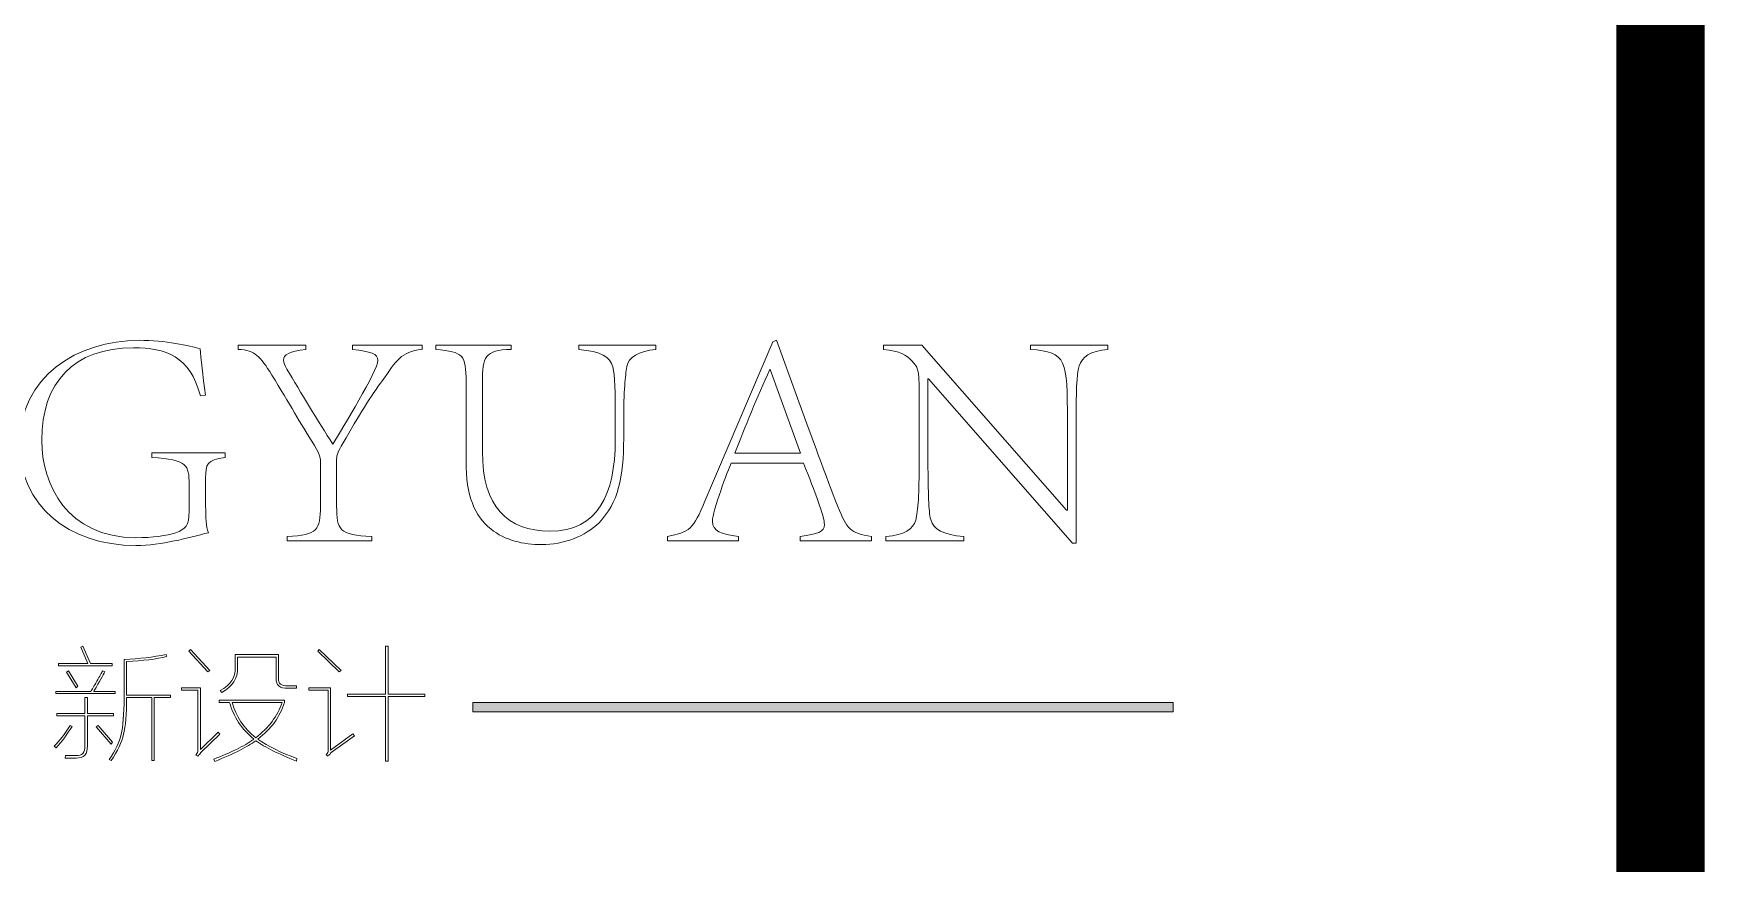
# Model space of a CAD drawing. Header units: inches. Extents: x -3272461 to -2504170, y 403793 to 1071042.
# Drawn here: x -2944964 to -2942127, y 836879 to 838288 of the extents above; entities that cross this region are included whole.
import ezdxf

# ---------------------------------------------------------------- set-up
doc = ezdxf.new("R2010")
doc.units = ezdxf.units.IN
doc.header["$LTSCALE"] = 1000
doc.header["$MEASUREMENT"] = 0
doc.layers.get('0').update_dxf_attribs({"lineweight": 18})
doc.layers.add('PUB_TITLE', color=153, linetype='Continuous', lineweight=18)
doc.layers.add('图层 1', color=7, linetype='Continuous', lineweight=18)

msp = doc.modelspace()

# ---------------------------------------------------------------- hatches: boundary and pattern name
msp.add_hatch(color=256).paths.add_polyline_path([(-2944218.4, 837152.3), (-2943029.6, 837152.3), (-2943029.6, 837136.3), (-2944218.4, 837136.3)], flags=0)

# ---------------------------------------------------------------- linework, layer by layer
for p, q in [((-2944616.7, 837759), (-2944616.7, 837751.6)), ((-2944502, 837759), (-2944502, 837751.6)), ((-2944422.4, 837759), (-2944422.4, 837751.6)), ((-2944304.6, 837759), (-2944304.6, 837751.6)), ((-2944281.3, 837759), (-2944281.3, 837751.6)), ((-2944153.3, 837759), (-2944153.3, 837751.6)), ((-2944038.1, 837759), (-2944038.1, 837751.6)), ((-2943907.5, 837759), (-2943907.5, 837751.6)), ((-2943521.1, 837759), (-2943521.1, 837751.6)), ((-2943271.6, 837759), (-2943271.6, 837751.6)), ((-2943140, 837759), (-2943140, 837751.6)), ((-2944229.8, 837696.4), (-2944229.8, 837562.1)), ((-2944202.1, 837696.4), (-2944202.1, 837578.5)), ((-2943445.8, 837701.7), (-2943445.8, 837560.5)), ((-2943460.6, 837675.7), (-2943460.6, 837560.5)), ((-2943209, 837630), (-2943209, 837478.7)), ((-2943194.1, 837630), (-2943194.1, 837423)), ((-2943976.5, 837626.3), (-2943976.5, 837598.2)), ((-2943962.2, 837626.3), (-2943962.2, 837600.8)), ((-2944763.2, 837575.9), (-2944763.2, 837568.4)), ((-2944639, 837575.9), (-2944639, 837568.4)), ((-2944477.1, 837562.1), (-2944477.1, 837485.6)), ((-2944449.5, 837565.8), (-2944449.5, 837485.6)), ((-2944700, 837522.8), (-2944700, 837476.6)), ((-2944671.9, 837533.4), (-2944671.9, 837485.6)), ((-2944533.4, 837434.1), (-2944533.4, 837426.7)), ((-2944390, 837434.1), (-2944390, 837426.7)), ((-2943887.9, 837434.1), (-2943887.9, 837426.7)), ((-2943767.4, 837434.1), (-2943767.4, 837426.7)), ((-2943662.8, 837434.1), (-2943662.8, 837426.7)), ((-2943541.3, 837434.1), (-2943541.3, 837426.7)), ((-2943516.9, 837434.1), (-2943516.9, 837426.7)), ((-2943384.7, 837434.1), (-2943384.7, 837426.7))]:
    msp.add_line(p, q)
at = {"lineweight": 9}
for p, q in [((-2944883.6, 837246.4), (-2944880.2, 837248)), ((-2944871.8, 837218.6), (-2944883.6, 837246.4)), ((-2944880.2, 837248), (-2944867.6, 837218.6)), ((-2944700.3, 837239.6), (-2944697.7, 837242.1)), ((-2944668.3, 837204.3), (-2944700.3, 837239.6)), ((-2944697.7, 837242.1), (-2944664.9, 837206.8)), ((-2944622, 837233.7), (-2944622, 837211)), ((-2944548, 837233.7), (-2944548, 837193.4)), ((-2944481.5, 837239.6), (-2944479, 837242.1)), ((-2944445.4, 837204.3), (-2944481.5, 837239.6)), ((-2944479, 837242.1), (-2944442, 837206.8)), ((-2944366.3, 837248), (-2944362.1, 837248)), ((-2944366.3, 837166.5), (-2944366.3, 837248)), ((-2944362.1, 837248), (-2944362.1, 837166.5)), ((-2944921.5, 837214.4), (-2944921.5, 837218.6)), ((-2944921.5, 837218.6), (-2944871.8, 837218.6)), ((-2944830.6, 837214.4), (-2944921.5, 837214.4)), ((-2944908, 837203.5), (-2944904.6, 837206)), ((-2944892, 837177.4), (-2944908, 837203.5)), ((-2944904.6, 837206), (-2944888.7, 837179.9)), ((-2944867.6, 837218.6), (-2944830.6, 837218.6)), ((-2944830.6, 837218.6), (-2944830.6, 837214.4)), ((-2944810.4, 837225.3), (-2944810.4, 837160.6)), ((-2944806.2, 837222), (-2944806.2, 837164.8)), ((-2944664.9, 837206.8), (-2944668.3, 837204.3)), ((-2944617.8, 837229.5), (-2944617.8, 837211)), ((-2944552.2, 837229.5), (-2944552.2, 837193.4)), ((-2944442, 837206.8), (-2944445.4, 837204.3)), ((-2944888.7, 837179.9), (-2944892, 837177.4)), ((-2944712.9, 837177.4), (-2944712.9, 837173.2)), ((-2944685.1, 837173.2), (-2944685.1, 837069.7)), ((-2944680.9, 837177.4), (-2944680.9, 837072.3)), ((-2944517.7, 837180.8), (-2944517.7, 837176.6)), ((-2944496.7, 837177.4), (-2944496.7, 837173.2)), ((-2944463.9, 837173.2), (-2944463.9, 837069.7)), ((-2944459.7, 837177.4), (-2944459.7, 837071.4)), ((-2944926.5, 837170.7), (-2944926.5, 837167.3)), ((-2944876.9, 837160.6), (-2944876.9, 837133.7)), ((-2944872.7, 837160.6), (-2944872.7, 837133.7)), ((-2944825.6, 837170.7), (-2944825.6, 837167.3)), ((-2944763.3, 837160.6), (-2944763.3, 837053.7)), ((-2944759.1, 837160.6), (-2944759.1, 837053.7)), ((-2944731.4, 837164.8), (-2944731.4, 837160.6)), ((-2944648.9, 837156.4), (-2944648.9, 837152.2)), ((-2944537.9, 837156.4), (-2944537.9, 837152.2)), ((-2944431.1, 837162.3), (-2944431.1, 837166.5)), ((-2944431.1, 837166.5), (-2944366.3, 837166.5)), ((-2944366.3, 837162.3), (-2944431.1, 837162.3)), ((-2944366.3, 837052.9), (-2944366.3, 837162.3)), ((-2944362.1, 837166.5), (-2944299.9, 837166.5)), ((-2944299.9, 837162.3), (-2944362.1, 837162.3)), ((-2944362.1, 837162.3), (-2944362.1, 837052.9)), ((-2944299.9, 837166.5), (-2944299.9, 837162.3)), ((-2944924.8, 837133.7), (-2944924.8, 837129.4)), ((-2944876.9, 837129.4), (-2944876.9, 837079)), ((-2944872.7, 837129.4), (-2944872.7, 837079)), ((-2944828.1, 837133.7), (-2944828.1, 837129.4)), ((-2944857.5, 837110.9), (-2944854.2, 837113.5)), ((-2944832.3, 837081.5), (-2944857.5, 837110.9)), ((-2944854.2, 837113.5), (-2944829.8, 837084.9)), ((-2944829.8, 837084.9), (-2944832.3, 837081.5)), ((-2944362.1, 837052.9), (-2944366.3, 837052.9))]:
    msp.add_line(p, q, dxfattribs=at)
at = {"lineweight": 0}
for p, q in [((-2944218.4, 837152.3), (-2943029.6, 837152.3)), ((-2944218.4, 837136.3), (-2944218.4, 837152.3)), ((-2943029.6, 837136.3), (-2944218.4, 837136.3))]:
    msp.add_line(p, q, dxfattribs=at)
for points, knots in [([(-2944667.1, 837440.5), (-2944701.6, 837432), (-2944746.7, 837418.7), (-2944790.2, 837418.7), (-2944906, 837418.7), (-2944987.8, 837488.8), (-2944987.8, 837589.7), (-2944987.8, 837705.9), (-2944889.5, 837767), (-2944785, 837767), (-2944739.8, 837767), (-2944699.5, 837758), (-2944681.4, 837752.7)], [0, 0, 0, 0, 202.231565, 202.231565, 202.231565, 404.46313, 404.46313, 404.46313, 606.694695, 606.694695, 606.694695, 808.92626, 808.92626, 808.92626, 808.92626]), ([(-2944680.9, 837673), (-2944698.4, 837739.9), (-2944739.8, 837754.3), (-2944794.5, 837754.3), (-2944896.4, 837754.3), (-2944950.1, 837695.3), (-2944950.1, 837597.1), (-2944950.1, 837522.8), (-2944907.6, 837432), (-2944790.2, 837432), (-2944762.1, 837432), (-2944738.2, 837435.2), (-2944722.3, 837440.5)], [0, 0, 0, 0, 179.09247, 179.09247, 179.09247, 358.18494, 358.18494, 358.18494, 537.27741, 537.27741, 537.27741, 716.369881, 716.369881, 716.369881, 716.369881]), ([(-2944502, 837751.6), (-2944530.2, 837747.9), (-2944539.7, 837742.6), (-2944539.7, 837733.5), (-2944539.7, 837729.3), (-2944537.6, 837724), (-2944533.9, 837718.1)], [0, 0, 0, 0, 30.325761, 30.325761, 30.325761, 60.651523, 60.651523, 60.651523, 60.651523]), ([(-2944455.9, 837590.8), (-2944439.9, 837616.7), (-2944379.4, 837716.6), (-2944379.4, 837733), (-2944379.4, 837744.2), (-2944391.6, 837747.9), (-2944422.4, 837751.6)], [0, 0, 0, 0, 105.500314, 105.500314, 105.500314, 211.000629, 211.000629, 211.000629, 211.000629]), ([(-2944202.1, 837578.5), (-2944202.1, 837484.6), (-2944159.2, 837443.2), (-2944087.5, 837443.2), (-2944005.7, 837443.2), (-2943977, 837505.8), (-2943976.5, 837598.2)], [0, 0, 0, 0, 204.255932, 204.255932, 204.255932, 408.511864, 408.511864, 408.511864, 408.511864]), ([(-2943779.6, 837558.4), (-2943784.9, 837548.3), (-2943811.5, 837476.6), (-2943811.5, 837460.1), (-2943811.5, 837442.1), (-2943797.2, 837438.9), (-2943767.4, 837434.1)], [0, 0, 0, 0, 79.266684, 79.266684, 79.266684, 158.533368, 158.533368, 158.533368, 158.533368]), ([(-2943662.8, 837434.1), (-2943632.6, 837438.4), (-2943621.4, 837441.6), (-2943621.4, 837454.3), (-2943621.4, 837468.1), (-2943637.3, 837509.5), (-2943657, 837558.4)], [0, 0, 0, 0, 79.559531, 79.559531, 79.559531, 159.119062, 159.119062, 159.119062, 159.119062]), ([(-2944004.1, 837457.5), (-2944027.5, 837434.1), (-2944064.1, 837420.3), (-2944101.3, 837420.3), (-2944132.6, 837420.3), (-2944163.4, 837427.2), (-2944187.8, 837446.9)], [0, 0, 0, 0, 98.894045, 98.894045, 98.894045, 197.78809, 197.78809, 197.78809, 197.78809])]:
    msp.add_open_spline(points, degree=3, knots=knots)
for points in [[(-2944681.4, 837752.7), (-2944679.8, 837737.3), (-2944677.2, 837707), (-2944672.4, 837674.1)], [(-2944616.7, 837759), (-2944616.7, 837759), (-2944502, 837759), (-2944502, 837759)], [(-2944559.4, 837708.1), (-2944580.6, 837740.5), (-2944587, 837750), (-2944616.7, 837751.6)], [(-2944422.4, 837759), (-2944422.4, 837759), (-2944304.6, 837759), (-2944304.6, 837759)], [(-2944304.6, 837751.6), (-2944341.2, 837747.4), (-2944347.6, 837732.5), (-2944371.5, 837699)], [(-2944281.3, 837759), (-2944281.3, 837759), (-2944153.3, 837759), (-2944153.3, 837759)], [(-2944229.8, 837696.4), (-2944229.8, 837742.1), (-2944234, 837747.4), (-2944281.3, 837751.6)], [(-2944153.3, 837751.6), (-2944198.4, 837750.5), (-2944202.1, 837738.9), (-2944202.1, 837696.4)], [(-2944038.1, 837759), (-2944038.1, 837759), (-2943907.5, 837759), (-2943907.5, 837759)], [(-2943980.8, 837721.9), (-2943984.5, 837738.9), (-2944000.9, 837747.9), (-2944038.1, 837751.6)], [(-2943907.5, 837751.6), (-2943936.7, 837748.4), (-2943954.2, 837738.9), (-2943956.9, 837722.4)], [(-2943824.2, 837494.1), (-2943824.2, 837494.1), (-2943709, 837764.3), (-2943709, 837764.3)], [(-2943709, 837764.3), (-2943709, 837764.3), (-2943702.6, 837767), (-2943702.6, 837767)], [(-2943702.6, 837767), (-2943702.6, 837767), (-2943667.1, 837668.8), (-2943667.1, 837668.8)], [(-2943521.1, 837759), (-2943521.1, 837759), (-2943455.8, 837759), (-2943455.8, 837759)], [(-2943472.8, 837732), (-2943481.9, 837742.6), (-2943493, 837748.4), (-2943521.1, 837751.6)], [(-2943455.8, 837759), (-2943455.8, 837759), (-2943210.6, 837478.7), (-2943210.6, 837478.7)], [(-2943271.6, 837759), (-2943271.6, 837759), (-2943140, 837759), (-2943140, 837759)], [(-2943209, 837630), (-2943209, 837733.5), (-2943209.5, 837747.4), (-2943271.6, 837751.6)], [(-2943140, 837751.6), (-2943170.7, 837748.9), (-2943184, 837738.9), (-2943188.8, 837723.5)], [(-2944533.9, 837718.1), (-2944511.1, 837679.9), (-2944480.8, 837628.4), (-2944455.9, 837590.8)], [(-2943976.5, 837626.3), (-2943976.5, 837684.2), (-2943977, 837705.9), (-2943980.8, 837721.9)], [(-2943956.9, 837722.4), (-2943959.5, 837705.9), (-2943962.2, 837684.7), (-2943962.2, 837626.3)], [(-2943714.3, 837717.6), (-2943735.6, 837670.4), (-2943756.3, 837620), (-2943773.3, 837575.4)], [(-2943713.3, 837717.6), (-2943713.3, 837717.6), (-2943714.3, 837717.6), (-2943714.3, 837717.6)], [(-2943661.8, 837575.4), (-2943661.8, 837575.4), (-2943713.3, 837717.6), (-2943713.3, 837717.6)], [(-2943460.6, 837675.7), (-2943460.6, 837722.9), (-2943463.3, 837720.3), (-2943472.8, 837732)], [(-2943188.8, 837723.5), (-2943193.6, 837707), (-2943194.1, 837679.9), (-2943194.1, 837630)], [(-2944491.4, 837596), (-2944509.5, 837623.1), (-2944529.7, 837659.7), (-2944559.4, 837708.1)], [(-2944371.5, 837699), (-2944390.6, 837674.1), (-2944412.3, 837638), (-2944438.4, 837592.9)], [(-2943200, 837423), (-2943200, 837423), (-2943444.7, 837701.7), (-2943444.7, 837701.7)], [(-2943444.7, 837701.7), (-2943444.7, 837701.7), (-2943445.8, 837701.7), (-2943445.8, 837701.7)], [(-2944672.4, 837674.1), (-2944672.4, 837674.1), (-2944680.9, 837673), (-2944680.9, 837673)], [(-2943667.1, 837668.8), (-2943642.7, 837602.4), (-2943618.8, 837536.1), (-2943598.6, 837485.1)], [(-2943962.2, 837600.8), (-2943962.2, 837534.5), (-2943971.2, 837491.5), (-2944004.1, 837457.5)], [(-2944763.2, 837575.9), (-2944763.2, 837575.9), (-2944639, 837575.9), (-2944639, 837575.9)], [(-2944477.1, 837562.1), (-2944477.1, 837567.9), (-2944478.2, 837573.8), (-2944491.4, 837596)], [(-2944438.4, 837592.9), (-2944448.4, 837577), (-2944449, 837571.1), (-2944449.5, 837565.8)], [(-2943773.3, 837575.4), (-2943773.3, 837575.4), (-2943661.8, 837575.4), (-2943661.8, 837575.4)], [(-2944700, 837522.8), (-2944700, 837555.2), (-2944702.7, 837564.2), (-2944763.2, 837568.4)], [(-2944639, 837568.4), (-2944670.3, 837563.7), (-2944671.9, 837556.7), (-2944671.9, 837533.4)], [(-2944187.8, 837446.9), (-2944215.4, 837469.2), (-2944229.8, 837502.1), (-2944229.8, 837562.1)], [(-2943657, 837558.4), (-2943657, 837558.4), (-2943779.6, 837558.4), (-2943779.6, 837558.4)], [(-2943466.5, 837461.7), (-2943462.2, 837477.7), (-2943460.6, 837506.9), (-2943460.6, 837560.5)], [(-2943445.8, 837560.5), (-2943445.2, 837506.9), (-2943444.7, 837477.7), (-2943441, 837462.8)], [(-2944671.9, 837485.6), (-2944671.9, 837467), (-2944671.3, 837451.1), (-2944667.1, 837440.5)], [(-2944533.4, 837434.1), (-2944481.4, 837436.2), (-2944477.1, 837445.3), (-2944477.1, 837485.6)], [(-2944449.5, 837485.6), (-2944449.5, 837445.3), (-2944445.3, 837436.2), (-2944390, 837434.1)], [(-2943887.9, 837434.1), (-2943850.8, 837441.6), (-2943843.9, 837446.3), (-2943824.2, 837494.1)], [(-2943598.6, 837485.1), (-2943582.7, 837445.8), (-2943578.4, 837440), (-2943541.3, 837434.1)], [(-2944722.3, 837440.5), (-2944706.4, 837445.8), (-2944700, 837453.2), (-2944700, 837476.6)], [(-2943516.9, 837434.1), (-2943485.6, 837436.2), (-2943470.7, 837446.9), (-2943466.5, 837461.7)], [(-2943441, 837462.8), (-2943436.2, 837446.3), (-2943420.3, 837436.8), (-2943384.7, 837434.1)], [(-2943210.6, 837478.7), (-2943210.6, 837478.7), (-2943209, 837478.7), (-2943209, 837478.7)], [(-2944390, 837426.7), (-2944390, 837426.7), (-2944533.4, 837426.7), (-2944533.4, 837426.7)], [(-2943767.4, 837426.7), (-2943767.4, 837426.7), (-2943887.9, 837426.7), (-2943887.9, 837426.7)], [(-2943541.3, 837426.7), (-2943541.3, 837426.7), (-2943662.8, 837426.7), (-2943662.8, 837426.7)], [(-2943384.7, 837426.7), (-2943384.7, 837426.7), (-2943516.9, 837426.7), (-2943516.9, 837426.7)], [(-2943194.1, 837423), (-2943194.1, 837423), (-2943200, 837423), (-2943200, 837423)]]:
    msp.add_open_spline(points, degree=3)
at = {"lineweight": 9}
for points in [[(-2944810.4, 837225.3), (-2944784.6, 837226.5), (-2944760.8, 837229.3), (-2944738.9, 837233.7)], [(-2944738.1, 837230.4), (-2944755.5, 837225.9), (-2944778.2, 837223.1), (-2944806.2, 837222)], [(-2944738.9, 837233.7), (-2944738.9, 837233.7), (-2944738.1, 837230.4), (-2944738.1, 837230.4)], [(-2944622, 837233.7), (-2944622, 837233.7), (-2944548, 837233.7), (-2944548, 837233.7)], [(-2944843.2, 837204.3), (-2944846.1, 837198.7), (-2944852, 837188), (-2944860.9, 837172.4)], [(-2944856.7, 837188.3), (-2944851.7, 837197.3), (-2944848.3, 837203.2), (-2944846.6, 837206)], [(-2944846.6, 837206), (-2944846.6, 837206), (-2944843.2, 837204.3), (-2944843.2, 837204.3)], [(-2944647.3, 837172.4), (-2944629.3, 837182.5), (-2944620.9, 837195.3), (-2944622, 837211)], [(-2944617.8, 837211), (-2944617.3, 837193.7), (-2944626.2, 837179.6), (-2944644.7, 837169)], [(-2944552.2, 837229.5), (-2944552.2, 837229.5), (-2944617.8, 837229.5), (-2944617.8, 837229.5)], [(-2944866.8, 837170.7), (-2944865.1, 837174), (-2944861.7, 837179.9), (-2944856.7, 837188.3)], [(-2944712.9, 837177.4), (-2944712.9, 837177.4), (-2944680.9, 837177.4), (-2944680.9, 837177.4)], [(-2944685.1, 837173.2), (-2944685.1, 837173.2), (-2944712.9, 837173.2), (-2944712.9, 837173.2)], [(-2944532, 837176.6), (-2944546.1, 837176), (-2944552.8, 837181.6), (-2944552.2, 837193.4)], [(-2944548, 837193.4), (-2944549.1, 837184.4), (-2944543.8, 837180.2), (-2944532, 837180.8)], [(-2944532, 837180.8), (-2944532, 837180.8), (-2944517.7, 837180.8), (-2944517.7, 837180.8)], [(-2944517.7, 837176.6), (-2944517.7, 837176.6), (-2944532, 837176.6), (-2944532, 837176.6)], [(-2944496.7, 837177.4), (-2944496.7, 837177.4), (-2944459.7, 837177.4), (-2944459.7, 837177.4)], [(-2944463.9, 837173.2), (-2944463.9, 837173.2), (-2944496.7, 837173.2), (-2944496.7, 837173.2)], [(-2944825.6, 837167.3), (-2944825.6, 837167.3), (-2944926.5, 837167.3), (-2944926.5, 837167.3)], [(-2944926.5, 837170.7), (-2944926.5, 837170.7), (-2944866.8, 837170.7), (-2944866.8, 837170.7)], [(-2944876.9, 837160.6), (-2944876.9, 837160.6), (-2944872.7, 837160.6), (-2944872.7, 837160.6)], [(-2944861.7, 837170.7), (-2944861.7, 837170.7), (-2944825.6, 837170.7), (-2944825.6, 837170.7)], [(-2944860.9, 837172.4), (-2944861.5, 837171.8), (-2944861.7, 837171.2), (-2944861.7, 837170.7)], [(-2944815.5, 837098.3), (-2944812.1, 837111.2), (-2944810.4, 837132), (-2944810.4, 837160.6)], [(-2944806.2, 837160.6), (-2944806.2, 837132.5), (-2944807.9, 837111.8), (-2944811.3, 837098.3)], [(-2944806.2, 837164.8), (-2944806.2, 837164.8), (-2944731.4, 837164.8), (-2944731.4, 837164.8)], [(-2944763.3, 837160.6), (-2944763.3, 837160.6), (-2944806.2, 837160.6), (-2944806.2, 837160.6)], [(-2944731.4, 837160.6), (-2944731.4, 837160.6), (-2944759.1, 837160.6), (-2944759.1, 837160.6)], [(-2944648.9, 837156.4), (-2944648.9, 837156.4), (-2944537.9, 837156.4), (-2944537.9, 837156.4)], [(-2944631.3, 837152.2), (-2944631.3, 837152.2), (-2944648.9, 837152.2), (-2944648.9, 837152.2)], [(-2944644.7, 837169), (-2944644.7, 837169), (-2944647.3, 837172.4), (-2944647.3, 837172.4)], [(-2944590.1, 837089.9), (-2944610.8, 837107.3), (-2944624.5, 837128), (-2944631.3, 837152.2)], [(-2944542.1, 837152.2), (-2944542.1, 837152.2), (-2944627.1, 837152.2), (-2944627.1, 837152.2)], [(-2944627.1, 837152.2), (-2944620.3, 837128.6), (-2944606.9, 837108.7), (-2944586.7, 837092.4)], [(-2944586.7, 837092.4), (-2944564.8, 837109.3), (-2944550, 837129.2), (-2944542.1, 837152.2)], [(-2944537.9, 837152.2), (-2944545.8, 837128), (-2944560.9, 837107.3), (-2944583.3, 837089.9)], [(-2944924.8, 837133.7), (-2944924.8, 837133.7), (-2944876.9, 837133.7), (-2944876.9, 837133.7)], [(-2944876.9, 837129.4), (-2944876.9, 837129.4), (-2944924.8, 837129.4), (-2944924.8, 837129.4)], [(-2944872.7, 837133.7), (-2944872.7, 837133.7), (-2944828.1, 837133.7), (-2944828.1, 837133.7)], [(-2944828.1, 837129.4), (-2944828.1, 837129.4), (-2944872.7, 837129.4), (-2944872.7, 837129.4)], [(-2944929, 837078.1), (-2944920.1, 837087.1), (-2944911.1, 837098.9), (-2944902.1, 837113.5)], [(-2944898.8, 837111.8), (-2944907.2, 837097.8), (-2944916.1, 837085.7), (-2944925.7, 837075.6)], [(-2944902.1, 837113.5), (-2944902.1, 837113.5), (-2944898.8, 837111.8), (-2944898.8, 837111.8)], [(-2944835.7, 837055.4), (-2944825, 837070.6), (-2944818.3, 837084.9), (-2944815.5, 837098.3)], [(-2944811.3, 837098.3), (-2944814.1, 837084.9), (-2944821.1, 837070), (-2944832.3, 837053.7)], [(-2944680.9, 837072.3), (-2944680.9, 837072.3), (-2944650.6, 837101.7), (-2944650.6, 837101.7)], [(-2944648.1, 837098.3), (-2944648.1, 837098.3), (-2944680, 837067.2), (-2944680, 837067.2)], [(-2944658.2, 837056.3), (-2944629.6, 837066.9), (-2944606.9, 837078.1), (-2944590.1, 837089.9)], [(-2944650.6, 837101.7), (-2944650.6, 837101.7), (-2944648.1, 837098.3), (-2944648.1, 837098.3)], [(-2944583.3, 837089.9), (-2944565.9, 837078.1), (-2944543.8, 837067.2), (-2944516.9, 837057.1)], [(-2944459.7, 837071.4), (-2944459.7, 837071.4), (-2944421.8, 837099.2), (-2944421.8, 837099.2)], [(-2944419.3, 837095.8), (-2944419.3, 837095.8), (-2944458.8, 837067.2), (-2944458.8, 837067.2)], [(-2944421.8, 837099.2), (-2944421.8, 837099.2), (-2944419.3, 837095.8), (-2944419.3, 837095.8)], [(-2944925.7, 837075.6), (-2944925.7, 837075.6), (-2944929, 837078.1), (-2944929, 837078.1)], [(-2944910.5, 837058), (-2944910.5, 837058), (-2944909.7, 837062.2), (-2944909.7, 837062.2)], [(-2944909.7, 837062.2), (-2944903.5, 837062.2), (-2944897.6, 837062.2), (-2944892, 837062.2)], [(-2944872.7, 837079), (-2944872.1, 837064.4), (-2944878.6, 837057.4), (-2944892, 837058)], [(-2944892, 837062.2), (-2944881.4, 837061.6), (-2944876.3, 837067.2), (-2944876.9, 837079)], [(-2944688.5, 837063), (-2944686.2, 837066.9), (-2944685.1, 837069.2), (-2944685.1, 837069.7)], [(-2944685.1, 837061.3), (-2944685.1, 837061.3), (-2944688.5, 837063), (-2944688.5, 837063)], [(-2944680, 837067.2), (-2944681.7, 837065), (-2944683.4, 837063), (-2944685.1, 837061.3)], [(-2944586.7, 837087.4), (-2944600.7, 837077.3), (-2944624, 837065.5), (-2944656.5, 837052.1)], [(-2944517.7, 837052.9), (-2944548, 837064.7), (-2944571, 837076.2), (-2944586.7, 837087.4)], [(-2944464.7, 837061.3), (-2944464.7, 837061.3), (-2944467.2, 837063.9), (-2944467.2, 837063.9)], [(-2944467.2, 837063.9), (-2944465, 837066.7), (-2944463.9, 837068.6), (-2944463.9, 837069.7)], [(-2944460.5, 837064.7), (-2944462.2, 837063.5), (-2944463.6, 837062.5), (-2944464.7, 837061.3)], [(-2944458.8, 837067.2), (-2944459.4, 837066.7), (-2944460, 837065.8), (-2944460.5, 837064.7)], [(-2944892, 837058), (-2944898.2, 837058), (-2944904.4, 837058), (-2944910.5, 837058)], [(-2944832.3, 837053.7), (-2944832.3, 837053.7), (-2944835.7, 837055.4), (-2944835.7, 837055.4)], [(-2944759.1, 837053.7), (-2944759.1, 837053.7), (-2944763.3, 837053.7), (-2944763.3, 837053.7)], [(-2944656.5, 837052.1), (-2944656.5, 837052.1), (-2944658.2, 837056.3), (-2944658.2, 837056.3)], [(-2944516.9, 837057.1), (-2944516.9, 837057.1), (-2944517.7, 837052.9), (-2944517.7, 837052.9)]]:
    msp.add_open_spline(points, degree=3, dxfattribs=at)
at = {"layer": 'PUB_TITLE'}
msp.add_lwpolyline([(-2942202.2, 785630.6, 150, 150, 0), (-2942202.2, 845630.6, 150, 150, 0), (-3026052.2, 845630.6, 150, 150, 0), (-3026052.2, 785630.6, 150, 150, 0)], format="xyseb", close=True, dxfattribs=at)
at = {"layer": '图层 1', "lineweight": 0}
msp.add_line((-2943029.6, 837152.3), (-2943029.6, 837136.3), dxfattribs=at)

doc.saveas('drawing.dxf')
